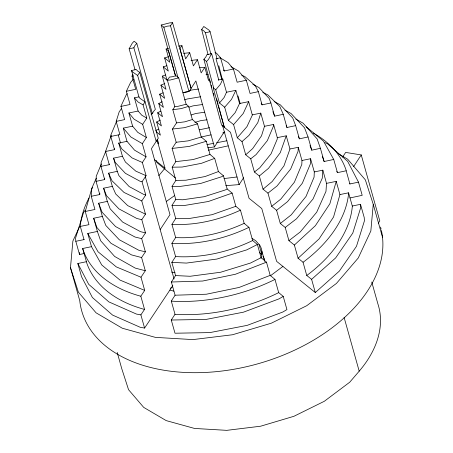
<?xml version="1.0" encoding="UTF-8"?>
<svg xmlns="http://www.w3.org/2000/svg" width="453" height="453" viewBox="0 0 453 453"><rect width="100%" height="100%" fill="white"/><g stroke="black" fill="none" stroke-linecap="round" stroke-linejoin="round"><path stroke-width="0.68" d="M84.36 253.499L79.513 254.49L75.804 241.296L84.02 239.614L80.311 226.421L88.964 224.665L85.255 211.472L94.943 209.484L91.24 196.291L99.768 194.541L96.059 181.347L96.263 176.16L101.364 163.924M99.768 194.541L99.819 193.244M96.059 181.347L104.671 179.581L100.962 166.387L101.121 162.463L105.889 151.042M104.671 179.581L104.728 178.272M267.966 193.142L263.04 189.173L272.202 181.523L283.957 165.894L289.96 149.003L298.261 147.299L298.102 151.223L290.69 168.992L277.072 185.934L267.966 193.142L271.675 206.336L276.596 210.305L280.305 223.499L285.214 227.457L288.923 240.651L294.371 245.045L298.08 258.238L303.029 262.23L306.738 275.43L311.607 279.354L315.316 292.547L339.354 271.104L356.488 246.285L364.45 220.77L364.218 217.525L360.509 204.331L352.292 206.013L352.332 206.341A137.457 87.248 -15.7 0 1 307.327 275.067L306.738 275.43M298.261 147.299L301.97 160.492L301.811 164.416L294.399 182.185L280.781 199.133L271.675 206.336M301.97 160.492L310.582 158.726L310.379 163.918L302.327 183.233L287.525 201.653L276.596 210.305M310.582 158.726L314.291 171.919L314.088 177.112L306.035 196.426L291.234 214.847L280.305 223.499M100.962 166.387L109.269 164.682L105.56 151.489L114.507 149.654L110.798 136.461L110.86 134.983L116.755 120.945M114.507 149.654L114.547 148.669M250.719 158.822L245.713 154.79L252.649 148.618L261.506 135.838L264.495 126.313L273.595 124.45L273.527 125.928L267.366 140.606L256.081 154.592L250.719 158.822L254.422 172.015L259.331 175.979L263.04 189.173M273.595 124.45L277.304 137.644L277.236 139.122L271.075 153.799L259.79 167.786L254.422 172.015M91.24 196.291L91.789 188.284L96.279 178.182M314.291 171.919L322.825 170.169L322.27 178.176L313.006 199.014L296.517 218.776L285.214 227.457M322.825 170.169L326.528 183.363L325.979 191.37L316.715 212.208L300.226 231.97L288.923 240.651M381.398 230.435A155.192 98.505 -15.7 0 1 247.095 366.568A155.192 98.505 -15.7 0 1 79.751 300.673L70.475 267.689L72.882 241.047L79.603 226.613M110.798 136.461L119.892 134.586L116.189 121.393L124.62 119.615L120.928 106.228L126.313 94.666L127.202 93.624M233.589 124.609L228.38 120.402L235.203 112.582L239.552 103.522L248.652 101.653L243.244 113.471L233.589 124.609L237.298 137.803L242.004 141.591L245.713 154.79M248.652 101.653L252.332 115.102L246.953 126.664L237.298 137.803M338.108 153.59L347.655 159.196L365.345 179.847L373.249 204.326L370.843 230.968L358.283 257.95L336.426 283.436L306.76 305.69L271.313 323.199L232.491 334.761L192.95 339.597L155.373 337.372L122.333 328.238L96.07 312.819L78.386 292.168L70.475 267.689M85.255 211.472L91.619 189.065L92.763 187.332M326.528 183.363L336.222 181.376L329.858 203.788L315.373 225.696L294.371 245.045M336.222 181.376L339.931 194.569L333.567 216.981L319.082 238.89L298.08 258.238M116.189 121.393L119.179 111.88L121.591 108.397M252.355 114.852L260.792 113.12L257.797 122.644L248.94 135.424L242.004 141.591M111.319 135.249L105.56 151.489M120.911 106.421L130.062 104.49L126.353 91.296L135.719 89.326L132.01 76.132L132.865 74.235M218.289 79.971L222.791 79.049L220.424 84.281L215.758 89.819L219.467 103.012L224.671 107.208L228.38 120.402M222.791 79.049L226.5 92.242L224.133 97.474L219.467 103.012M151.059 114.043L152.412 113.754L133.867 47.786L134.864 45.651L136.8 43.386L134.133 41.234L132.282 43.154L129.133 48.782L135.028 69.756M152.412 113.754L153.408 111.619L155.345 109.36L136.8 43.386M126.353 91.296L130.64 82.355L133.375 79.23M226.5 92.242L235.843 90.328L231.494 99.388L224.671 107.208M315.316 292.547L276.613 261.336L261.777 208.561L249.042 198.289L230.503 132.321L221.619 125.13L203.867 59.286L205.804 57.027L206.908 54.649L211.664 53.709L208.391 59.553L206.545 61.472L213.686 87.944M172.044 186.319L175.889 180.396L172.18 167.202L175.826 161.642L172.117 148.448L176.183 142.248L172.474 129.054L176.523 122.888L172.814 109.694L174.813 106.642L167.395 80.255L169.484 77.078L172.678 76.687L176.092 75.668L178.725 77.865L186.143 104.252L188.646 106.342L192.355 119.535L197.542 123.862L201.251 137.055L206.302 141.268L210.011 154.462L214.694 158.369L218.403 171.562L223.454 175.775L227.163 188.969L232.134 193.114L235.843 206.308L240.452 210.158L244.161 223.352L248.946 227.344L252.655 240.537L257.389 244.49L261.098 257.683L266.483 262.174L270.192 275.367L274.965 279.388L278.674 292.587L283.233 296.392L286.942 309.586L282.78 312.038L247.196 325.362L209.881 332.598L174.988 333.221L171.279 320.028L175.005 314.269L171.296 301.075L175.084 295.209L171.376 282.015L175.543 275.566L171.834 262.372L175.588 256.562L171.885 243.369L175.645 237.548L171.936 224.354L175.707 218.522L171.998 205.328L175.753 199.513L172.044 186.319L179.088 186.574L200.583 183.488L221.511 176.789L223.454 175.775M225.775 185.651L239.156 184.603L243.606 177.718M156.183 141.432L137.638 75.458L139.722 72.293L137.599 71.042L136.279 69.507L131.523 70.509L138.941 96.897L139.92 98.284L145.056 101.851L143.069 104.886L146.778 118.08L142.667 124.343L146.376 137.536L142.355 143.663L146.064 156.857L142.367 162.497L146.076 175.69L142.038 181.778L145.747 194.971L141.772 200.956L145.481 214.15L141.795 219.699L145.504 232.893L141.676 238.652L145.385 251.845L141.596 257.547L145.305 270.741L140.996 277.219L144.705 290.413L140.826 296.188L144.535 309.382L140.877 314.875L144.586 328.068L140.192 327.276L112.571 315.084L92.389 297.502L81.546 276.704L77.837 263.51L86.421 261.698L82.712 248.504L91.483 246.659L101.732 264.954L120 280.084L144.705 290.413M178.454 46.11L181.936 45.662L179.937 48.714L191.07 88.42C189.977 93.029 186.177 91.274 182.916 92.831M183.68 53.386L189.694 52.69L185.645 58.856L181.936 45.662M191.07 60.419L197.463 59.688L193.403 65.883L189.694 52.69M199.467 67.412L204.818 67.321L201.172 72.882L197.463 59.688M209.49 79.054L208.527 80.515L204.818 67.321M160.181 229.58L169.983 214.631L151.438 148.663L158.261 138.261L139.722 72.293M207.661 147.842L214.422 146.925L224.32 131.829M353.646 166.517L361.245 154.932L345.65 152.423L342.564 157.106M378.266 223.216L379.79 220.9L361.245 154.932M144.586 328.068L172.814 285.656M161.189 25.04L163.827 27.237L167.225 26.178L170.464 25.827L172.548 22.65L169.756 22.871L161.189 25.04L175.515 75.894M208.086 54.711L201.67 29.57L203.782 26.495L208.941 30.074L210.124 31.75L217.055 58.93M85.124 210.226L83.528 212.536L75.572 238.052L75.804 241.296M158.844 175.634L165.017 168.171L156.987 139.609M371.749 282.032L377.87 303.799A131.885 83.709 -15.7 0 1 359.201 371.171L349.727 382.213L324.303 401.29L293.918 416.296L260.645 426.205L226.749 430.35L194.541 428.442L166.223 420.616L143.714 407.4L128.55 389.699L121.772 368.714L117.197 352.434M311.607 279.354L335.645 257.91L352.779 233.091L360.741 207.576L360.509 204.331M259.331 175.979L268.499 168.329L280.248 152.701L286.251 135.809L277.304 137.644M166.262 201.506L174.598 195.571M270.379 275.826L282.915 266.421M274.965 279.388L274.546 279.648A137.457 87.248 -15.7 0 1 171.925 301.171L171.296 301.075M303.029 262.23L303.618 261.874A137.457 87.248 -15.7 0 0 348.623 193.148L348.584 192.819L339.931 194.569M278.674 292.587L278.255 292.842A137.457 87.248 -15.7 0 1 175.634 314.365L175.005 314.269M283.233 296.392L279.071 298.844L243.488 312.168L206.172 319.405L171.279 320.028M162.214 101.732L158.771 103.527L163.386 107.378L159.677 94.184L163.142 92.814M232.134 193.114L208.363 201.494L184.597 205.458L171.998 205.328M235.843 206.308L212.072 214.688L188.306 218.652L175.707 218.522M160.413 120.079L156.67 121.976L161.404 125.928L157.695 112.735L160.804 111.11M240.452 210.158C219.246 220.016 195.413 225.668 171.936 224.354M244.161 223.352C222.955 233.21 199.122 238.861 175.645 237.548M248.946 227.344C225.226 238.827 198.289 244.971 171.885 243.369M252.655 240.537C228.935 252.021 201.998 258.165 175.588 256.562M159.677 94.184L164.643 98.324L160.934 85.13L164.841 83.494M227.163 188.969L225.22 189.983L204.292 196.681L182.797 199.767L175.753 199.513M257.389 244.49L246.789 249.852L216.93 259.048L186.404 263.08L171.834 262.372M261.098 257.683L250.498 263.046L220.639 272.242L190.113 276.273L175.543 275.566M167.293 79.892L166.964 80.056L163.256 66.863L166.914 65.708M206.302 141.268L189.331 146.393L172.117 148.448M210.011 154.462L193.04 159.586L175.826 161.642M155.639 130.43L158.878 129.167M266.483 262.174L235.413 274.252L202.661 281.03L171.376 282.015M270.192 275.367L239.122 287.445L206.364 294.224L175.084 295.209M160.934 85.13L165.991 89.349L162.282 76.149L165.441 74.972M214.694 158.369L201.409 163.329L182.185 167.032L172.18 167.202M218.403 171.562L205.118 176.523L185.894 180.226L175.889 180.396M184.53 99.903L187.151 99.003L200.736 96.732M188.969 107.168L192.967 105.883L202.553 104.496M191.058 115.017L195.758 113.505L204.728 112.202M183.482 92.531L188.98 91.472M194.864 122.446L200.838 120.606L207.078 119.785M168.522 56.744L164.598 57.888L169.784 62.214L166.081 49.02L168.578 48.256M188.646 106.342L181.138 108.624L172.814 109.694M192.355 119.535L184.847 121.817L176.523 122.888M197.542 123.862L184.467 127.667L172.474 129.054M201.251 137.055L188.176 140.86L176.183 142.248M178.725 77.865L170.164 80.034L167.395 80.255M186.143 104.252L177.576 106.427L174.813 106.642M208.272 150.209L228.153 145.86M201.67 29.57L203.816 30.832L205.413 32.758L210.124 31.75M313.317 133.091A137.457 87.248 -15.7 0 1 346.137 170.322L346.188 170.781L337.445 172.65L333.736 159.456L324.127 161.511L320.418 148.318L311.76 150.169L308.051 136.976L299.371 138.833L295.662 125.634L286.97 127.497L283.261 114.303L274.597 116.155L270.888 102.961L262.061 104.847L258.352 91.653L250.05 93.426L246.341 80.232L237.146 82.203L233.437 69.009L224.258 70.968L220.549 57.774L215.985 58.748L221.828 79.547M346.188 170.781L349.897 183.975L358.487 182.14L362.196 195.334L349.937 197.95M129.133 48.782L133.867 47.786M132.01 76.132L133.307 75.855M146.076 175.69L135.809 171.138L125.441 162.066L122.44 156.274L118.731 143.08L126.993 141.33L134.575 150.181L146.064 156.857M145.747 194.971L143.884 194.513L129.122 186.534L118.913 175.634L117.282 171.342L113.573 158.142L122.44 156.274M145.481 214.15L127.729 205.634L115.713 193.975L112.333 186.359L108.624 173.165L117.282 171.342M145.504 232.893L140.509 231.67L122.599 222.038L110.192 208.867L107.327 201.387L103.618 188.193L112.333 186.359M145.385 251.845L138.765 250.226L119.298 239.762L105.809 225.447L102.344 216.415L98.641 203.221L107.327 201.387M145.305 270.741L135.254 268.102L114.666 256.46L100.623 240.724L97.384 231.438L93.675 218.244L102.344 216.415M91.483 246.659L87.774 233.465L97.384 231.438M146.778 118.08L141.783 115.215L138.114 111.042L134.405 97.848L138.941 96.897M146.376 137.536L137.752 132.344L132.61 126.172L128.901 112.978L138.114 111.042M126.993 141.33L123.29 128.137L132.61 126.172M199.326 129.813L209.563 127.695M206.896 144.643L213.81 143.301M216.574 142.769L226.936 140.758M189.592 90.317L198.607 89.026M224.009 178.573L237.015 176.981M206.007 74.36L208.131 74.439M140.826 296.188L140.373 296.115A137.457 87.248 -15.7 0 1 82.757 248.918L82.712 248.504M144.535 309.382L144.082 309.314A137.457 87.248 -15.7 0 1 86.466 262.111L86.421 261.698M171.579 272.094L175.068 272.655M140.877 314.875L136.483 314.082L108.862 301.891L88.68 284.308L77.837 263.51M141.772 200.956L124.02 192.44L112.004 180.781L108.624 173.165M141.795 219.699L136.8 218.476L118.89 208.844L106.483 195.673L103.618 188.193M141.676 238.652L135.056 237.032L115.589 226.568L102.101 212.253L98.641 203.221M142.038 181.778L140.175 181.319L125.413 173.34L115.204 162.44L113.573 158.142M141.596 257.547L131.546 254.909L110.957 243.267L96.914 227.531L93.675 218.244M142.355 143.663L130.866 136.987L123.29 128.137M169.881 290.062L173.878 291.166M140.996 277.219L116.296 266.891L98.024 251.76L87.774 233.465M324.88 142.604L327.451 143.737L347.632 161.319L358.487 182.14M241.659 75.153L244.875 76.574L255.237 85.651L258.352 91.653M142.367 162.497L132.1 157.944L121.732 148.873L118.731 143.08M262.774 92.389L267.785 94.858L279.807 106.517L283.261 114.303M274.161 101.523L280.333 104.841L292.74 118.018L295.662 125.634M284.971 110.238L291.053 113.505L304.541 127.825L308.051 136.976M252.825 84.247L258.974 87.571L269.19 98.471L270.888 102.961M295.837 119.088L303.102 123.199L317.145 138.929L320.418 148.318M214.977 52.378L216.647 53.335L220.549 57.774M143.069 104.886L138.074 102.021L134.405 97.848M230.99 66.625L238.686 71.149L246.341 80.232M220.605 58.086L228.097 62.599L233.437 69.009M142.667 124.343L134.043 119.15L128.901 112.978M137.638 75.458L132.502 71.897L131.523 70.509M215.758 89.819L213.17 87.735L224.297 127.316L218.442 105.594M154.405 159.615L165.017 168.171M203.867 59.286L206.545 61.472M306.256 126.851L323.453 141.093L333.736 159.456M166.081 49.02L168.578 51.104L175.566 76.008M163.256 66.863L168.306 71.081L164.598 57.888M162.282 76.149L166.964 80.056M157.695 112.735L162.48 116.721L158.771 103.527M156.07 131.58L160.379 135.17L156.67 121.976M175.407 177.984L156.783 162.429L156.228 160.447M157.638 142.978L158.703 143.873L157.406 139.258M223.391 69.983L224.258 70.968M259.433 252.23L261.596 254.694M336.76 171.427L337.445 172.65M261.126 103.046L262.061 104.847M286.171 125.696L286.97 127.497M310.005 145.594L311.76 150.169M298.397 136.291L299.371 138.833M272.893 111.665L274.597 116.155M322.377 156.506L324.127 161.511M373.249 204.326L382.525 237.31M348.584 192.819L352.292 206.013M344.099 317.44L359.201 371.171M286.251 135.809L289.96 149.003M260.792 113.12L264.495 126.313M238.057 95.991L240.158 103.471M235.843 90.328L239.552 103.522M261.834 250.996L264.665 261.064M259.014 244.45L261.653 253.844M209.677 79.728L210.441 82.435M211.2 85.141L211.772 87.174M213.482 93.261L214.054 95.294M222.423 125.062L239.156 184.603M214.422 146.925L195.877 80.957L191.07 88.42L172.548 22.65M170.453 25.702L188.986 91.597M163.816 27.112L177.955 77.412M145.345 176.8L174.065 278.974M118.239 134.937L120.521 143.057M211.664 53.709L218.799 80.187M216.613 98.805L218.074 104.235M218.788 65.725L222.259 79.309M205.413 32.758L210.787 53.822M349.846 183.516L349.897 183.975M83.981 239.28L84.02 239.614M80.311 226.421L80.272 226.087A137.457 87.248 -15.7 0 1 89.003 197.978M79.371 252.542L79.513 254.49M109.264 164.037L109.269 164.682M201.398 137.016A137.457 87.248 -15.7 0 1 211.064 134.869M222.808 132.893A137.457 87.248 -15.7 0 1 224.858 132.616M263.012 256.302A34.587 21.954 -15.7 0 1 264.762 261.104M261.007 258.125A34.587 21.954 -15.7 0 0 259.994 245.566L255.979 240.996A34.587 21.954 -15.7 0 0 252.015 238.482M170.266 288.312A131.885 83.709 -15.7 0 1 172.514 286.76M380.548 227.044A155.192 98.505 -15.7 0 1 381.081 229.071"/></g></svg>
